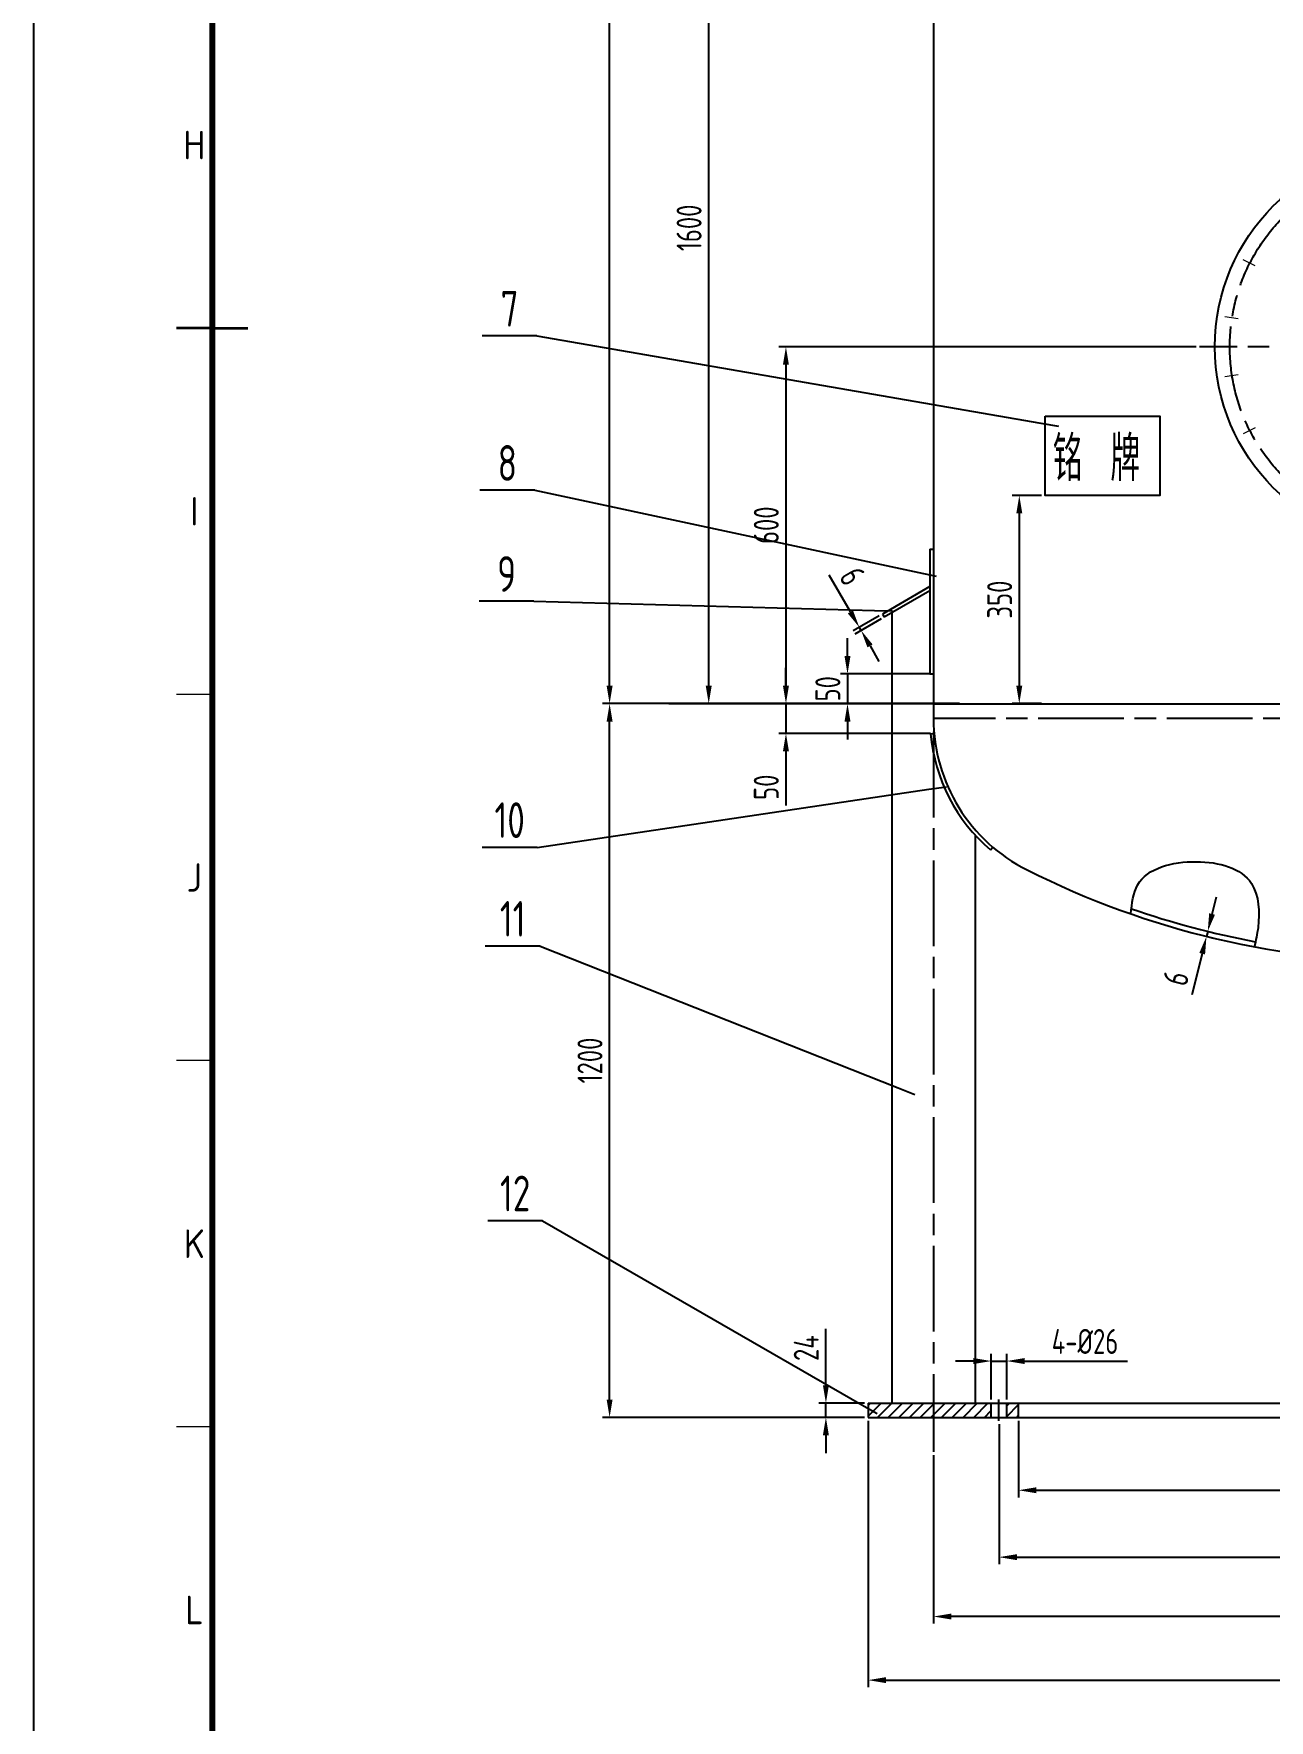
# Model space of a CAD drawing. Header units: millimetres. Extents: x 0 to 18099, y 0 to 10092.
# Drawn here: x 0 to 2077, y 2705 to 5541 of the extents above; entities that cross this region are included whole.
import ezdxf
from ezdxf.enums import TextEntityAlignment as Align

# ---------------------------------------------------------------- set-up
doc = ezdxf.new("R2010")
doc.units = ezdxf.units.MM
doc.header["$LTSCALE"] = 12
doc.linetypes.add('AM_ISO08W050', pattern=[18, 12, -1.5, 3, -1.5])
doc.linetypes.add('EB_DASHDOT', pattern=[39, 30, -3, 3, -3])
for name, color, linetype, lineweight in [('2-中心线层', 1, 'EB_DASHDOT', 13), ('AM_5', 3, 'Continuous', 25), ('AM_BOR', 7, 'Continuous', 50)]:
    doc.layers.add(name, color=color, linetype=linetype, lineweight=lineweight)
for name, color, linetype in [('CDR_DIM', 7, 'Continuous'), ('CDR_DWG1', 4, 'Continuous'), ('中心线', 1, 'AM_ISO08W050')]:
    doc.layers.add(name, color=color, linetype=linetype)
doc.styles.add('ACISOTS', font='ISOCP.SHX')
doc.styles.add('HZCF', font='isocp.shx', dxfattribs={"width": 0.8, "bigfont": 'sanctum.shx'})
doc.styles.add('ROMANC', font='txt.shx', dxfattribs={"width": 0.7, "height": 50, "bigfont": 'hz.shx'})
doc.styles.get("Standard").update_dxf_attribs({"font": 'isocp.shx', "width": 0.8, "bigfont": 'sanctum.shx'})
doc.dimstyles.new('12 AM_GB', dxfattribs={"dimscale": 12, "dimtxt": 3.5, "dimasz": 2.5, "dimexe": 1, "dimexo": 0.5, "dimgap": 1, "dimtad": 1, "dimdsep": 46, "dimtxsty": 'HZCF', "dimcen": 0, "dimclrd": 7, "dimclre": 7, "dimclrt": 2, "dimadec": 0, "dimazin": 2, "dimtp": 0.1, "dimtm": 0.1, "dimtfac": 0.71, "dimtmove": 0, "dimatfit": 3, "dimfxl": 0, "dimlwd": -1, "dimlwe": -1, "dimarcsym": 0})

# ---------------------------------------------------------------- blocks, each defined once
blk = doc.blocks.new('SANCTUM_V_A1')
at = {"layer": 'AM_BOR', "color": 1, "lineweight": 25}
blk.add_line((0, 0), (0, 841), dxfattribs=at)
at = {"layer": 'AM_BOR', "color": 130, "lineweight": 80}
blk.add_line((25, 831), (25, 10), dxfattribs=at)
at = {"layer": 'AM_BOR', "color": 1, "lineweight": 15}
for p, q in [((25, 420.5), (20, 420.5)), ((25, 369.1875), (20, 369.1875)), ((25, 317.875), (20, 317.875)), ((25, 266.5625), (20, 266.5625))]:
    blk.add_line(p, q, dxfattribs=at)
at = {"layer": 'AM_BOR', "color": 2, "lineweight": 35}
for q in [(20, 420.5), (30, 420.5)]:
    blk.add_line((25, 420.5), q, dxfattribs=at)
at = {"layer": 'AM_BOR', "color": 1, "lineweight": 25, "style": 'ACISOTS'}
for s, p in [('H', (22.5, 446.15625)), ('I', (22.5, 394.84375)), ('J', (22.5, 343.53125)), ('K', (22.5, 292.21875)), ('L', (22.5, 240.90625))]:
    blk.add_text(s, height=4, dxfattribs=at).set_placement(p, align=Align.MIDDLE)
at = {"layer": 'AM_BOR', "color": 2, "style": 'HZCF', "width": 0.75}
blk.add_attdef('DWG-NO.{10}', text='', height=5, rotation=180, dxfattribs=at).set_placement((50, 827.5), align=Align.MIDDLE_CENTER)
blk = doc.blocks.new('*D9')
at = {"color": 7}
for p, q in [((1506.7, 8814.6), (956.1, 8814.6)), ((968.1, 4444.6), (968.1, 8784.6)), ((1506.7, 4414.6), (956.1, 4414.6))]:
    blk.add_line(p, q, dxfattribs=at)
for points in [[(963.1, 8784.6), (973.1, 8784.6), (968.1, 8814.6)], [(963.1, 4444.6), (973.1, 4444.6), (968.1, 4414.6)]]:
    blk.add_solid(points, dxfattribs=at)
at = {"layer": 'Defpoints', "color": 0}
for p in [(968.1, 8814.6), (1512.7, 8814.6), (1512.7, 4414.6)]:
    blk.add_point(p, dxfattribs=at)
at = {"color": 2, "insert": (935.1, 6614.6), "char_height": 42, "attachment_point": 5, "rotation": 90, "style": 'HZCF'}
blk.add_mtext('4400', dxfattribs=at)
blk = doc.blocks.new('*D13')
at = {"color": 7}
for p, q in [((1980.8, 4060.9), (1988.1, 4090)), ((1973.6, 4031.8), (1971.5, 4023.4)), ((1979.4, 4030.3), (1985.3, 4028.9)), ((1977.3, 4021.9), (1983.2, 4020.5)), ((1964.3, 3994.2), (1947.1, 3925.2))]:
    blk.add_line(p, q, dxfattribs=at)
for points in [[(1976, 4062.1), (1985.7, 4059.7), (1973.6, 4031.8)], [(1959.4, 3995.4), (1969.1, 3993), (1971.5, 4023.4)]]:
    blk.add_solid(points, dxfattribs=at)
at = {"layer": 'Defpoints', "color": 0}
for p in [(1973.6, 4031.8), (1971.5, 4023.4), (1971.5, 4023.4)]:
    blk.add_point(p, dxfattribs=at)
at = {"color": 2, "insert": (1920, 3953.1), "char_height": 42, "attachment_point": 5, "rotation": 76.0386, "style": 'HZCF'}
blk.add_mtext('6', dxfattribs=at)
blk = doc.blocks.new('*D14')
at = {"color": 7}
for p, q in [((1655.7, 3208.6), (1655.7, 3080.1)), ((2985.7, 3208.6), (2985.7, 3080.1)), ((1685.7, 3092.1), (2955.7, 3092.1))]:
    blk.add_line(p, q, dxfattribs=at)
for points in [[(1685.7, 3097.1), (1685.7, 3087.1), (1655.7, 3092.1)], [(2955.7, 3097.1), (2955.7, 3087.1), (2985.7, 3092.1)]]:
    blk.add_solid(points, dxfattribs=at)
at = {"layer": 'Defpoints', "color": 0}
for p in [(1655.7, 3214.6), (2985.7, 3214.6), (2985.7, 3092.1)]:
    blk.add_point(p, dxfattribs=at)
at = {"color": 2, "insert": (2320.7, 3125.1), "char_height": 42, "attachment_point": 5, "style": 'HZCF'}
blk.add_mtext('%%c1326', dxfattribs=at)
blk = doc.blocks.new('*D15')
at = {"color": 7}
for p, q in [((1402.7, 3208.6), (1402.7, 2760.8)), ((3238.7, 3208.6), (3238.7, 2760.8)), ((1432.7, 2772.8), (3208.7, 2772.8))]:
    blk.add_line(p, q, dxfattribs=at)
for points in [[(1432.7, 2777.8), (1432.7, 2767.8), (1402.7, 2772.8)], [(3208.7, 2777.8), (3208.7, 2767.8), (3238.7, 2772.8)]]:
    blk.add_solid(points, dxfattribs=at)
at = {"layer": 'Defpoints', "color": 0}
for p in [(1402.7, 3214.6), (3238.7, 3214.6), (3238.7, 2772.8)]:
    blk.add_point(p, dxfattribs=at)
at = {"color": 2, "insert": (2320.7, 2805.8), "char_height": 42, "attachment_point": 5, "style": 'HZCF'}
blk.add_mtext('%%c1832', dxfattribs=at)
blk = doc.blocks.new('*D16')
at = {"color": 7}
for p, q in [((1331.7, 3268.6), (1331.7, 3363.7)), ((1396.7, 3238.6), (1319.7, 3238.6)), ((1331.7, 3214.6), (1331.7, 3238.6)), ((1396.7, 3214.6), (1319.7, 3214.6)), ((1331.7, 3184.6), (1331.7, 3154.6))]:
    blk.add_line(p, q, dxfattribs=at)
for points in [[(1326.7, 3268.6), (1336.7, 3268.6), (1331.7, 3238.6)], [(1326.7, 3184.6), (1336.7, 3184.6), (1331.7, 3214.6)]]:
    blk.add_solid(points, dxfattribs=at)
at = {"layer": 'Defpoints', "color": 0}
for p in [(1331.7, 3238.6), (1402.7, 3238.6), (1402.7, 3214.6)]:
    blk.add_point(p, dxfattribs=at)
at = {"color": 2, "insert": (1298.7, 3331.1), "char_height": 42, "attachment_point": 5, "rotation": 90, "style": 'HZCF'}
blk.add_mtext('24', dxfattribs=at)
blk = doc.blocks.new('*D17')
at = {"color": 7}
for p, q in [((1372.9, 4568.9), (1337.3, 4630.5)), ((1421.5, 4562.3), (1377.5, 4536.9)), ((1424.5, 4557.1), (1380.5, 4531.7)), ((1390.9, 4537.7), (1387.9, 4542.9)), ((1405.9, 4511.7), (1420.9, 4485.7))]:
    blk.add_line(p, q, dxfattribs=at)
for points in [[(1377.2, 4571.4), (1368.5, 4566.4), (1387.9, 4542.9)], [(1410.2, 4514.2), (1401.5, 4509.2), (1390.9, 4537.7)]]:
    blk.add_solid(points, dxfattribs=at)
at = {"layer": 'Defpoints', "color": 0}
for p in [(1387.9, 4542.9), (1426.7, 4565.3), (1429.7, 4560.1)]:
    blk.add_point(p, dxfattribs=at)
at = {"color": 2, "insert": (1376.2, 4629.1), "char_height": 42, "attachment_point": 5, "rotation": 300, "style": 'HZCF'}
blk.add_mtext('6', dxfattribs=at)
blk = doc.blocks.new('*D18')
at = {"color": 7}
for p, q in [((1506.7, 4414.6), (956.1, 4414.6)), ((968.1, 3244.6), (968.1, 4384.6)), ((1396.7, 3214.6), (956.1, 3214.6))]:
    blk.add_line(p, q, dxfattribs=at)
for points in [[(963.1, 4384.6), (973.1, 4384.6), (968.1, 4414.6)], [(963.1, 3244.6), (973.1, 3244.6), (968.1, 3214.6)]]:
    blk.add_solid(points, dxfattribs=at)
at = {"layer": 'Defpoints', "color": 0}
for p in [(968.1, 4414.6), (1512.7, 4414.6), (1402.7, 3214.6)]:
    blk.add_point(p, dxfattribs=at)
at = {"color": 2, "insert": (935.1, 3814.6), "char_height": 42, "attachment_point": 5, "rotation": 90, "style": 'HZCF'}
blk.add_mtext('1200', dxfattribs=at)
blk = doc.blocks.new('*D21')
at = {"color": 7}
for p, q in [((1623.3, 6014.6), (1122.7, 6014.6)), ((1134.7, 4444.6), (1134.7, 5984.6)), ((1506.7, 4414.6), (1122.7, 4414.6))]:
    blk.add_line(p, q, dxfattribs=at)
for points in [[(1129.7, 5984.6), (1139.7, 5984.6), (1134.7, 6014.6)], [(1129.7, 4444.6), (1139.7, 4444.6), (1134.7, 4414.6)]]:
    blk.add_solid(points, dxfattribs=at)
at = {"layer": 'Defpoints', "color": 0}
for p in [(1134.7, 6014.6), (1629.3, 6014.6), (1512.7, 4414.6)]:
    blk.add_point(p, dxfattribs=at)
at = {"color": 2, "insert": (1101.7, 5214.6), "char_height": 42, "attachment_point": 5, "rotation": 90, "style": 'HZCF'}
blk.add_mtext('1600', dxfattribs=at)
blk = doc.blocks.new('*D32')
at = {"color": 7}
for p, q in [((1953.9, 5014.6), (1252.5, 5014.6)), ((1264.5, 4984.6), (1264.5, 4444.6)), ((1436.7, 4414.6), (1252.5, 4414.6))]:
    blk.add_line(p, q, dxfattribs=at)
for points in [[(1259.5, 4984.6), (1269.5, 4984.6), (1264.5, 5014.6)], [(1259.5, 4444.6), (1269.5, 4444.6), (1264.5, 4414.6)]]:
    blk.add_solid(points, dxfattribs=at)
at = {"layer": 'Defpoints', "color": 0}
for p in [(1959.9, 5014.6), (1264.5, 4414.6), (1442.7, 4414.6)]:
    blk.add_point(p, dxfattribs=at)
at = {"color": 2, "insert": (1231.5, 4714.6), "char_height": 42, "attachment_point": 5, "rotation": 90, "style": 'HZCF'}
blk.add_mtext('600', dxfattribs=at)
blk = doc.blocks.new('*D33')
at = {"color": 7}
for p, q in [((1694.2, 4764.6), (1644.8, 4764.6)), ((1656.8, 4734.6), (1656.8, 4444.6)), ((1694.2, 4414.6), (1644.8, 4414.6))]:
    blk.add_line(p, q, dxfattribs=at)
for points in [[(1651.8, 4734.6), (1661.8, 4734.6), (1656.8, 4764.6)], [(1651.8, 4444.6), (1661.8, 4444.6), (1656.8, 4414.6)]]:
    blk.add_solid(points, dxfattribs=at)
at = {"layer": 'Defpoints', "color": 0}
for p in [(1700.2, 4764.6), (1656.8, 4414.6), (1700.2, 4414.6)]:
    blk.add_point(p, dxfattribs=at)
at = {"color": 2, "insert": (1623.8, 4589.6), "char_height": 42, "attachment_point": 5, "rotation": 90, "style": 'HZCF'}
blk.add_mtext('350', dxfattribs=at)
blk = doc.blocks.new('*D51')
at = {"color": 7}
for p, q in [((1609.7, 3244.6), (1609.7, 3321.3)), ((1635.7, 3244.6), (1635.7, 3321.3)), ((1579.7, 3309.3), (1549.7, 3309.3)), ((1609.7, 3309.3), (1635.7, 3309.3)), ((1665.7, 3309.3), (1838.9, 3309.3))]:
    blk.add_line(p, q, dxfattribs=at)
for points in [[(1579.7, 3314.3), (1579.7, 3304.3), (1609.7, 3309.3)], [(1665.7, 3314.3), (1665.7, 3304.3), (1635.7, 3309.3)]]:
    blk.add_solid(points, dxfattribs=at)
at = {"layer": 'Defpoints', "color": 0}
for p in [(1635.7, 3309.3), (1609.7, 3238.6), (1635.7, 3238.6)]:
    blk.add_point(p, dxfattribs=at)
at = {"color": 2, "insert": (1767.3, 3342.3), "char_height": 42, "attachment_point": 5, "style": 'HZCF'}
blk.add_mtext('4-%%c26', dxfattribs=at)
blk = doc.blocks.new('*D52')
at = {"color": 7}
for p, q in [((1622.7, 3203), (1622.7, 2967.6)), ((3018.7, 3203), (3018.7, 2967.6)), ((1652.7, 2979.6), (2988.7, 2979.6))]:
    blk.add_line(p, q, dxfattribs=at)
for points in [[(1652.7, 2984.6), (1652.7, 2974.6), (1622.7, 2979.6)], [(2988.7, 2984.6), (2988.7, 2974.6), (3018.7, 2979.6)]]:
    blk.add_solid(points, dxfattribs=at)
at = {"layer": 'Defpoints', "color": 0}
for p in [(1622.7, 3209), (3018.7, 3209), (3018.7, 2979.6)]:
    blk.add_point(p, dxfattribs=at)
at = {"color": 2, "insert": (2320.7, 3012.6), "char_height": 42, "attachment_point": 5, "style": 'HZCF'}
blk.add_mtext('%%c1396', dxfattribs=at)
blk = doc.blocks.new('*D57')
at = {"color": 7}
for p, q in [((1264.5, 4444.6), (1264.5, 4474.6)), ((1507.8, 4414.6), (1252.5, 4414.6)), ((1264.5, 4414.6), (1264.5, 4364.6)), ((1507.8, 4364.6), (1252.5, 4364.6)), ((1264.5, 4334.6), (1264.5, 4243.6))]:
    blk.add_line(p, q, dxfattribs=at)
for points in [[(1259.5, 4444.6), (1269.5, 4444.6), (1264.5, 4414.6)], [(1259.5, 4334.6), (1269.5, 4334.6), (1264.5, 4364.6)]]:
    blk.add_solid(points, dxfattribs=at)
at = {"layer": 'Defpoints', "color": 0}
for p in [(1264.5, 4414.6), (1513.8, 4414.6), (1513.8, 4364.6)]:
    blk.add_point(p, dxfattribs=at)
at = {"color": 2, "insert": (1231.5, 4274.1), "char_height": 42, "attachment_point": 5, "rotation": 90, "style": 'HZCF'}
blk.add_mtext('50', dxfattribs=at)
blk = doc.blocks.new('*D58')
at = {"color": 7}
for p, q in [((1368, 4494.6), (1368, 4524.6)), ((1506.7, 4464.6), (1356, 4464.6)), ((1368, 4464.6), (1368, 4414.6)), ((1556.1, 4414.6), (1356, 4414.6)), ((1368, 4384.6), (1368, 4354.6))]:
    blk.add_line(p, q, dxfattribs=at)
for points in [[(1363, 4494.6), (1373, 4494.6), (1368, 4464.6)], [(1363, 4384.6), (1373, 4384.6), (1368, 4414.6)]]:
    blk.add_solid(points, dxfattribs=at)
at = {"layer": 'Defpoints', "color": 0}
for p in [(1512.7, 4464.6), (1368, 4414.6), (1562.1, 4414.6)]:
    blk.add_point(p, dxfattribs=at)
at = {"color": 2, "insert": (1335, 4439.6), "char_height": 42, "attachment_point": 5, "rotation": 90, "style": 'HZCF'}
blk.add_mtext('50', dxfattribs=at)
blk = doc.blocks.new('*D64')
at = {"color": 7}
for p, q in [((1512.7, 3150.9), (1512.7, 2867.8)), ((3128.7, 3150.9), (3128.7, 2867.8)), ((3098.7, 2879.8), (1542.7, 2879.8))]:
    blk.add_line(p, q, dxfattribs=at)
for points in [[(1542.7, 2884.8), (1542.7, 2874.8), (1512.7, 2879.8)], [(3098.7, 2884.8), (3098.7, 2874.8), (3128.7, 2879.8)]]:
    blk.add_solid(points, dxfattribs=at)
at = {"layer": 'Defpoints', "color": 0}
for p in [(1512.7, 3156.9), (3128.7, 3156.9), (1512.7, 2879.8)]:
    blk.add_point(p, dxfattribs=at)
at = {"color": 2, "insert": (2320.7, 2912.8), "char_height": 42, "attachment_point": 5, "style": 'HZCF'}
blk.add_mtext('%%c1612', dxfattribs=at)

msp = doc.modelspace()

# ---------------------------------------------------------------- hatches: boundary and pattern name
h = msp.add_hatch()
h.set_pattern_fill('ANSI31', color=256, scale=4, style=0)
h.paths.add_polyline_path([(1512.679, 3214.553), (1512.679, 3238.553), (1402.679, 3238.553), (1402.679, 3214.553)])
h.paths.add_polyline_path([(1609.679, 3214.553), (1609.679, 3238.553), (1512.679, 3238.553), (1512.679, 3214.553)])
h.paths.add_polyline_path([(1655.679, 3238.553), (1635.679, 3238.553), (1635.679, 3214.553), (1655.679, 3214.553)])

# ---------------------------------------------------------------- linework, layer by layer
at = {"layer": '2-中心线层', "ltscale": 2}
for p, q in [((2053.592, 5150.64), (2033.401, 5160.928)), ((2024.611, 5061.445), (2002.229, 5064.99)), ((2024.611, 4967.66), (2002.229, 4964.115)), ((2053.592, 4878.465), (2033.401, 4868.177))]:
    msp.add_line(p, q, dxfattribs=at)
at = {"layer": 'AM_5', "color": 3}
for p, q in [((846.026, 5032.923), (754.033, 5032.923)), ((846.026, 5032.923), (1692.906, 4886.203)), ((1692.906, 4886.203), (1722.466, 4881.082)), ((842.191, 4773.541), (750.198, 4773.541)), ((842.191, 4773.541), (1487.773, 4634.981)), ((1487.773, 4634.981), (1517.105, 4628.686)), ((840.858, 4586.822), (748.865, 4586.822)), ((840.858, 4586.822), (1413.554, 4571.418)), ((1413.554, 4571.418), (1443.544, 4570.611)), ((846.109, 4172.969), (1504.707, 4270.642)), ((1504.707, 4270.642), (1534.382, 4275.043)), ((846.109, 4172.969), (754.117, 4172.969)), ((851.126, 4007.055), (759.134, 4007.055)), ((851.126, 4007.055), (1453.098, 3768.664)), ((1453.098, 3768.664), (1480.991, 3757.618)), ((855.313, 3545.308), (763.321, 3545.308)), ((855.313, 3545.308), (1392.132, 3235.988)), ((1392.132, 3235.988), (1418.126, 3221.01))]:
    msp.add_line(p, q, dxfattribs=at)
at = {"layer": 'CDR_DIM'}
for p, q in [((1510.679, 4414.553), (1067.813, 4414.553)), ((1502.679, 4414.553), (1235.465, 4414.553))]:
    msp.add_line(p, q, dxfattribs=at)
msp.add_spline([(1844.223, 4061.281), (1855.751, 4109.634), (1954.534, 4148.915), (2047.021, 4112.286), (2058.145, 4038.529), (2051.954, 4005.77)], degree=3, dxfattribs=at)
at = {"layer": 'CDR_DWG1'}
for p, q in [((1512.679, 8814.553), (1512.679, 4414.553)), ((1506.679, 4674.553), (1506.679, 4464.553)), ((1506.679, 4674.553), (1512.679, 4674.553)), ((1506.679, 4611.481), (1426.688, 4565.298)), ((1506.679, 4604.553), (1429.688, 4560.102)), ((1442.679, 4567.602), (1442.679, 3238.553)), ((1426.688, 4565.298), (1429.688, 4560.102)), ((1506.679, 4464.553), (1512.679, 4464.553)), ((1512.679, 4414.553), (3128.679, 4414.553)), ((1512.679, 4414.553), (1512.679, 4389.553)), ((1507.803, 4364.025), (1513.78, 4364.553)), ((1582.679, 4193.686), (1582.679, 3238.553)), ((1608.483, 4168.73), (1612.38, 4173.293)), ((1402.679, 3238.553), (3238.679, 3238.553)), ((1402.679, 3238.553), (1402.679, 3214.553)), ((1609.679, 3214.553), (1609.679, 3238.553)), ((1635.679, 3214.553), (1635.679, 3238.553)), ((1655.679, 3214.553), (1655.679, 3238.553)), ((1402.679, 3214.553), (3238.679, 3214.553))]:
    msp.add_line(p, q, dxfattribs=at)
msp.add_lwpolyline([(1700.188, 4898.214), (1892.864, 4898.214), (1892.864, 4764.553), (1700.188, 4764.553)], close=True, dxfattribs=at)
msp.add_circle((2320.679, 5014.553), 335, dxfattribs=at)
for centre, radius, start, end in [((1797.072, 4389.553), 284.393, 180, 243.434949), ((1797.072, 4389.553), 290.393, 185.043179, 229.501756), ((2320.679, 5427.816), 1447.214, 243.276476, 296.723521), ((2320.679, 5436.766), 1447.214, 250.820402, 259.375075)]:
    msp.add_arc(centre, radius, start, end, dxfattribs=at)
at = {"layer": '中心线'}
for p, q in [((2671.095, 5014.553), (1959.948, 5014.553)), ((3128.679, 4389.553), (1512.679, 4389.553)), ((1512.679, 4367.114), (1512.679, 3156.938)), ((1622.679, 3208.997), (1622.679, 3244.521))]:
    msp.add_line(p, q, dxfattribs=at)
msp.add_circle((2320.679, 5014.553), 310, dxfattribs=at)

# ---------------------------------------------------------------- block references
at = {"lineweight": 0, "xscale": 12, "yscale": 12, "zscale": 12}
msp.add_blockref('SANCTUM_V_A1', (0, 0), dxfattribs=at)

# ---------------------------------------------------------------- texts
at = {"layer": 'AM_5', "color": 7, "char_height": 60, "attachment_point": 8}
for s, insert in [('7', (800.029, 5048.673)), ('8', (796.195, 4789.291)), ('9', (794.861, 4602.572)), ('10', (800.113, 4188.719)), ('11', (805.13, 4022.805)), ('12', (809.317, 3561.058))]:
    msp.add_mtext(s, dxfattribs=dict(at, insert=insert))
at = {"layer": 'CDR_DIM', "style": 'ROMANC', "width": 0.7}
msp.add_text('铭 牌', height=75, dxfattribs=at).set_placement((1713.168, 4789.056))

# ---------------------------------------------------------------- dimensions: what is measured, and where the dimension line sits
for base, p1, p2, picture, middle in [((968.095, 8814.553), (1512.679, 4414.553), (1512.679, 8814.553), '*D9', (935.095, 6614.553)), ((1134.661, 6014.553), (1512.679, 4414.553), (1629.335, 6014.553), '*D21', (1101.661, 5214.553)), ((1264.531, 4414.553), (1959.948, 5014.553), (1442.679, 4414.553), '*D32', (1231.531, 4714.553)), ((1656.772, 4414.553), (1700.188, 4764.553), (1700.188, 4414.553), '*D33', (1623.772, 4589.553)), ((968.095, 4414.553), (1402.679, 3214.553), (1512.679, 4414.553), '*D18', (935.091, 3814.553)), ((1331.716, 3238.553), (1402.679, 3214.553), (1402.679, 3238.553), '*D16', (1298.712, 3331.139))]:
    dim = msp.add_linear_dim(base=base, p1=p1, p2=p2, angle=90, dimstyle='12 AM_GB')
    dim.commit()
    dim.dimension.update_dxf_attribs({"geometry": picture, "text_midpoint": middle})
dim = msp.add_aligned_dim(p1=(1429.688, 4560.102), p2=(1426.688, 4565.298), distance=44.829, dimstyle='12 AM_GB')
dim.commit()
dim.dimension.update_dxf_attribs({"geometry": '*D17', "text_midpoint": (1376.165, 4629.15)})
for base, p1, p2, picture, middle in [((1368.025, 4414.553), (1512.679, 4464.553), (1562.09, 4414.553), '*D58', (1368.025, 4439.553)), ((1264.531, 4414.553), (1513.78, 4364.553), (1513.78, 4414.553), '*D57', (1264.531, 4274.059))]:
    dim = msp.add_linear_dim(base=base, p1=p1, p2=p2, angle=90, dimstyle='12 AM_GB')
    dim.commit()
    dim.dimension.update_dxf_attribs({"geometry": picture, "text_midpoint": middle, "dimtype": 160})
dim = msp.add_aligned_dim(p1=(1973.607, 4031.786), p2=(1971.511, 4023.355), distance=0, text='6', dimstyle='12 AM_GB')
dim.commit()
dim.dimension.update_dxf_attribs({"geometry": '*D13', "text_midpoint": (1920.05, 3953.138)})
for base, p1, p2, text, picture, middle in [((1635.679, 3309.273), (1609.679, 3238.553), (1635.679, 3238.553), '4-%%c<>', '*D51', (1767.312, 3342.277)), ((3238.679, 2772.772), (1402.679, 3214.553), (3238.679, 3214.553), '%%c1832', '*D15', (2320.679, 2805.776)), ((3018.679, 2979.604), (1622.679, 3208.997), (3018.679, 3208.997), '%%c<>', '*D52', (2320.679, 3012.604)), ((2985.679, 3092.066), (1655.679, 3214.553), (2985.679, 3214.553), '%%c1326', '*D14', (2320.679, 3125.07)), ((1512.679, 2879.792), (3128.679, 3156.938), (1512.679, 3156.938), '%%c1612', '*D64', (2320.679, 2912.796))]:
    dim = msp.add_linear_dim(base=base, p1=p1, p2=p2, text=text, dimstyle='12 AM_GB')
    dim.commit()
    dim.dimension.update_dxf_attribs({"geometry": picture, "text_midpoint": middle})

doc.saveas('drawing.dxf')
